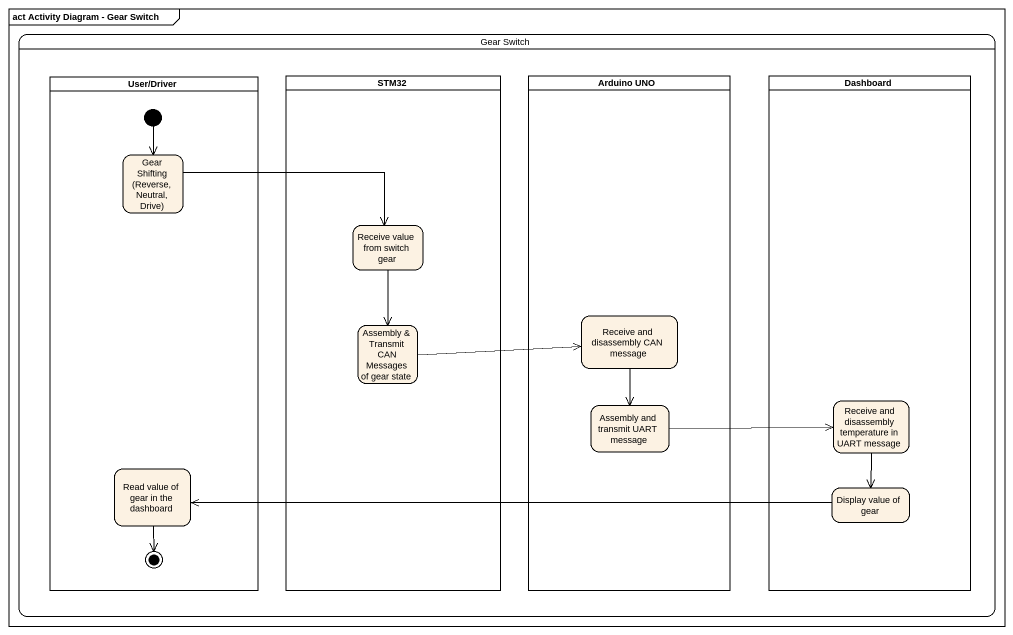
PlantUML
@startuml
mainframe act Activity Diagram - Gear Switch
hide empty description
state "Gear Switch" as Gear_Switch {
  state "User/Driver" as User_Driver <<partition>> {
    state "Gear Shifting (Reverse, Neutral, Drive)" as Gear_Shifting_Reverse
    state "Read value of gear in the dashboard" as Read_value_of_gear_in_the
    [*] --> Gear_Shifting_Reverse
    Read_value_of_gear_in_the --> [*]
  }
  state STM32 <<partition>> {
    state "Receive value from switch gear" as Receive_value_from_switch
    state "Assembly & Transmit CAN Messages of gear state" as Assembly_Transmit_CAN
  }
  state "Arduino UNO" as Arduino_UNO <<partition>> {
    state "Receive and disassembly CAN message" as Receive_and_disassembly_CAN
    state "Assembly and transmit UART message" as Assembly_and_transmit_UART
  }
  state Dashboard <<partition>> {
    state "Receive and disassembly temperature in UART message" as Receive_and_disassembly
    state "Display value of gear" as Display_value_of_gear
  }
}
Gear_Shifting_Reverse -right-> Receive_value_from_switch
Receive_value_from_switch --> Assembly_Transmit_CAN
Assembly_Transmit_CAN -right-> Receive_and_disassembly_CAN
Receive_and_disassembly_CAN --> Assembly_and_transmit_UART
Assembly_and_transmit_UART -right-> Receive_and_disassembly
Receive_and_disassembly --> Display_value_of_gear
Display_value_of_gear -left-> Read_value_of_gear_in_the
@enduml
